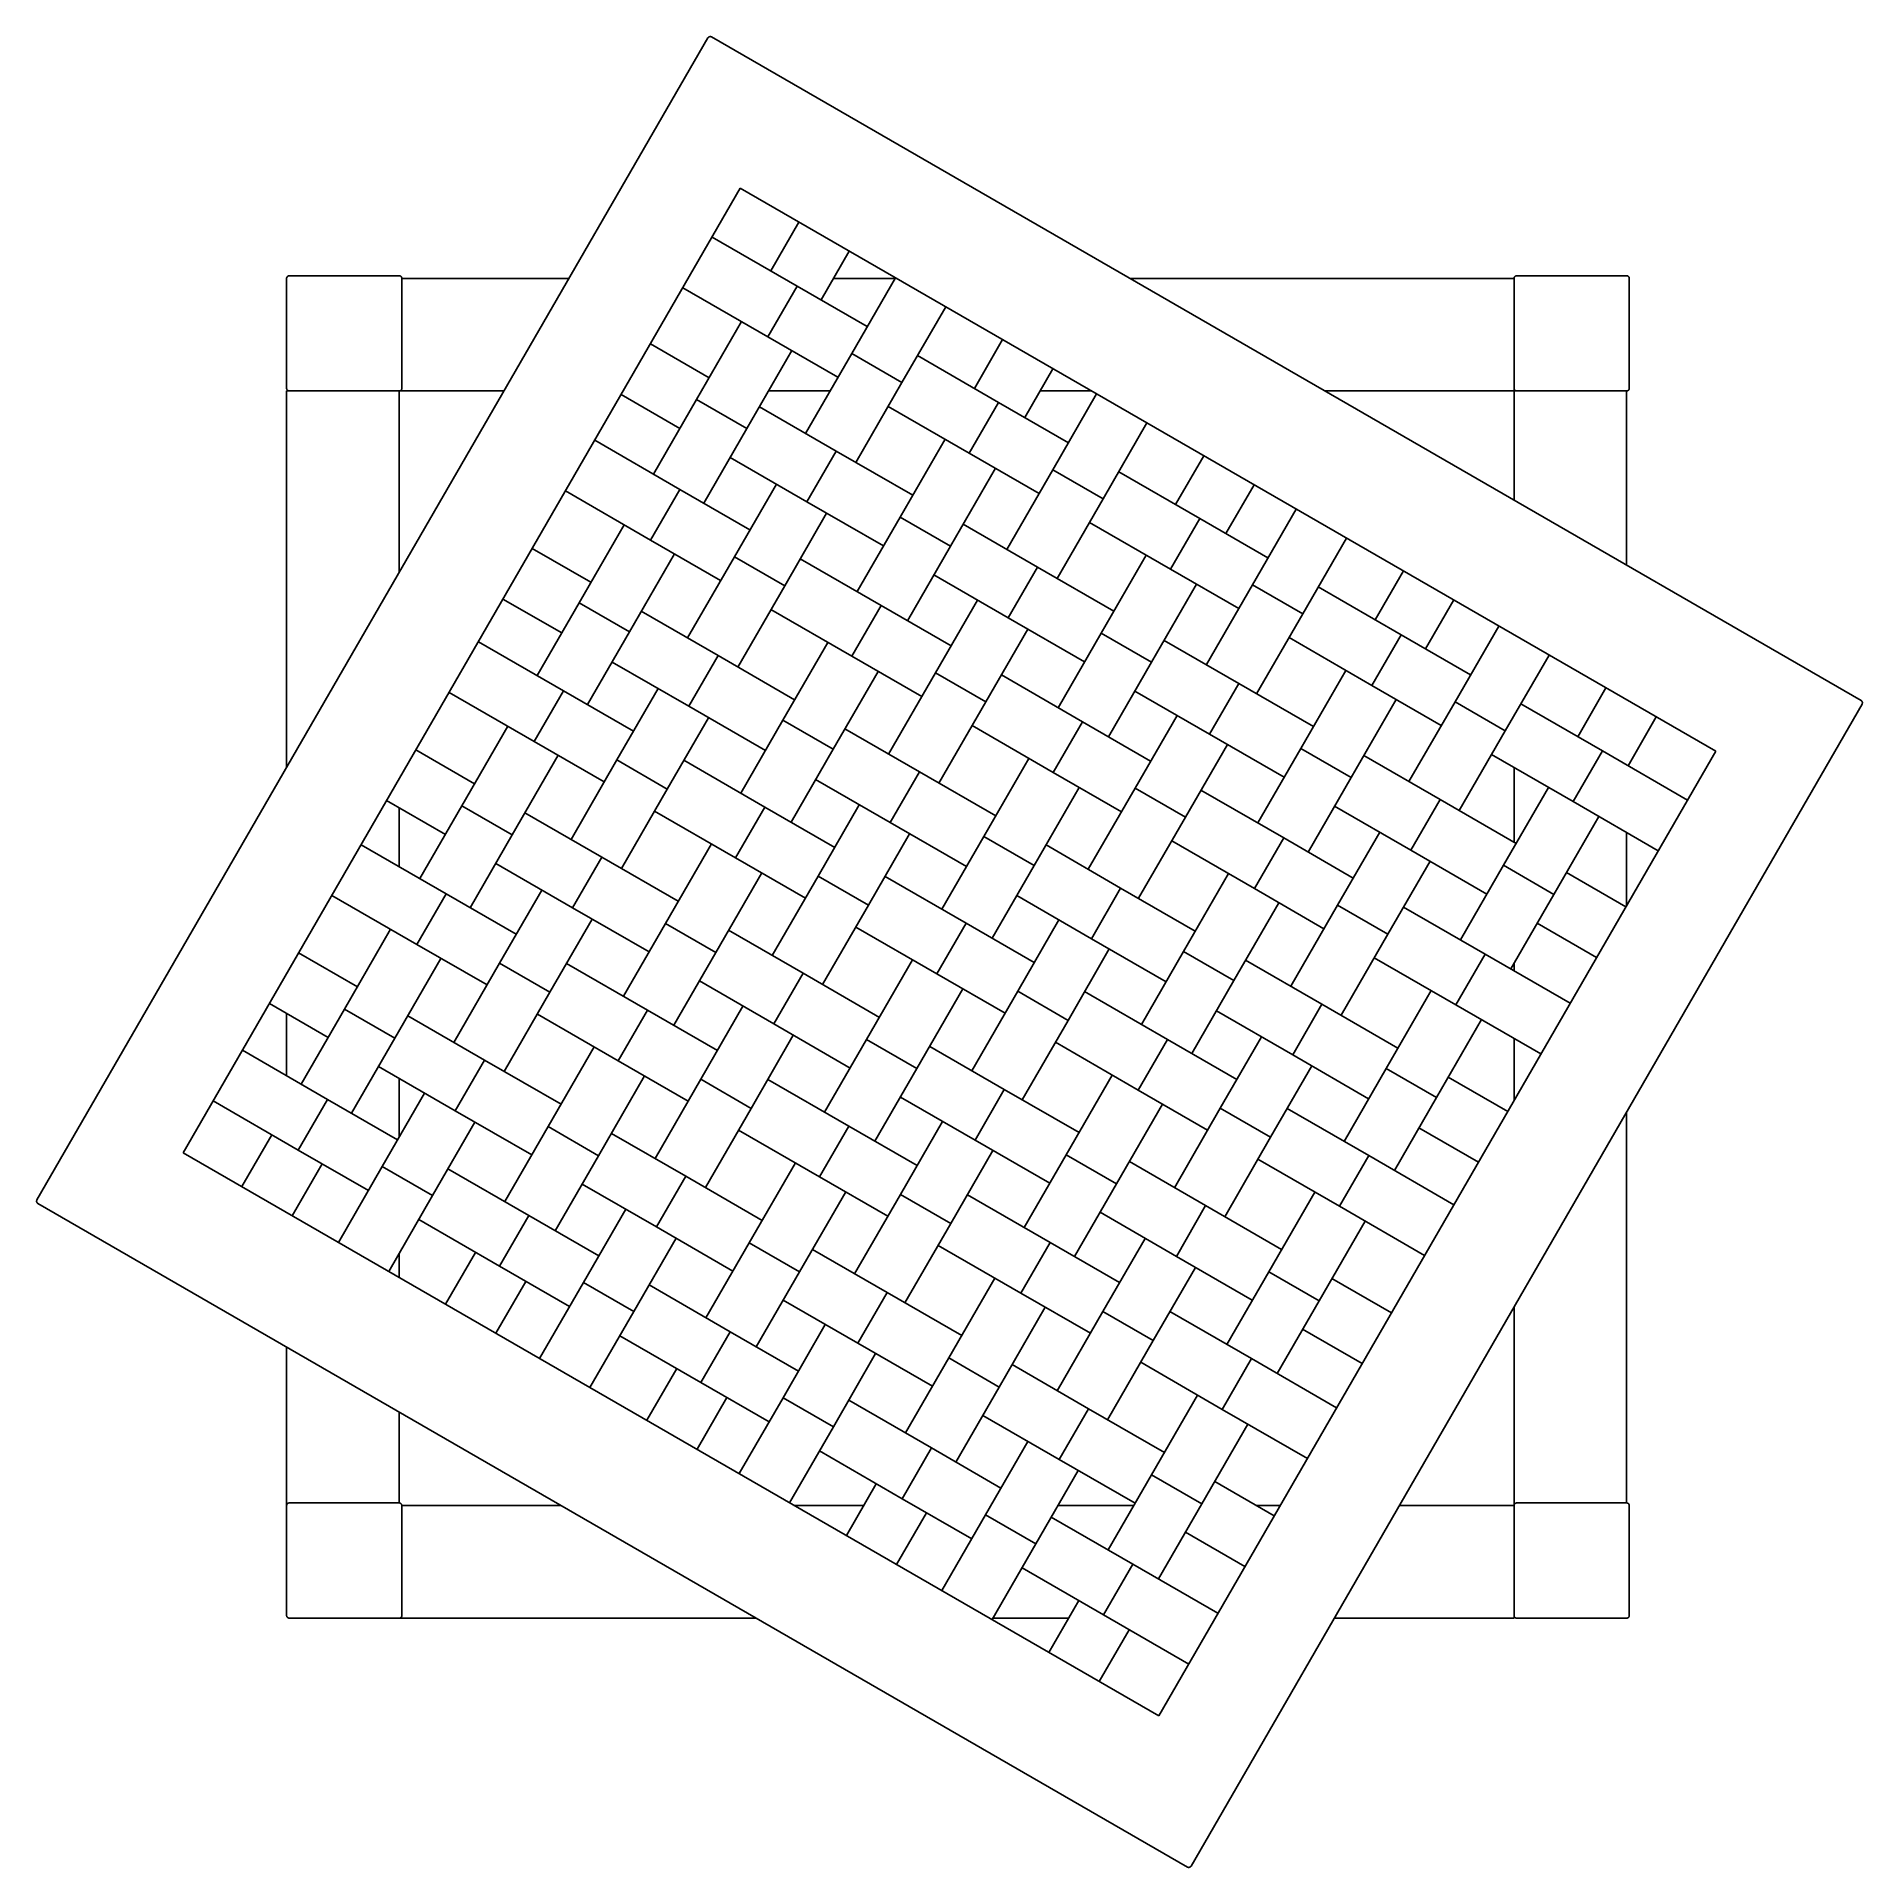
# Model space of a CAD drawing. Header units: millimetres. Extents: x -343 to 338, y -343 to 340.
import ezdxf

# ---------------------------------------------------------------- set-up
doc = ezdxf.new("R2010")
doc.units = ezdxf.units.MM
doc.layers.add('IKE120003-T1', color=7, linetype='Continuous', true_color=0x704f36)

msp = doc.modelspace()

# ---------------------------------------------------------------- linework, layer by layer
at = {"layer": 'IKE120003-T1'}
for p, q in [((-92.78, 339.9), (-343.15, -93.76)), ((-91.41, 340.26), (-91.43, 340.23)), ((-91.43, 340.23), (-91.41, 340.26)), ((337.48, 92.65), (-91.41, 340.26)), ((-288.57, -76.16), (-80.73, 283.83)), ((-80.73, 283.83), (283.26, 73.68)), ((-69.34, 252.95), (-58.82, 271.18)), ((-91.26, 265.6), (-59.49, 247.27)), ((-40.04, 260.33), (-50.56, 242.11)), ((-250, 250.14), (-250, 209.14)), ((-208, 251.14), (-249, 251.14)), ((-144.6, 250.14), (-207, 250.14)), ((-207, 209.14), (-207, 250.14)), ((-70.42, 228.35), (-102.18, 246.69)), ((-59.49, 247.27), (-70.42, 228.35)), ((-59.49, 247.27), (-33.34, 232.17)), ((-22.97, 250.14), (-45.92, 250.14)), ((-39.16, 222.1), (-22.82, 250.4)), ((208, 250.14), (64.69, 250.14)), ((208, 250.14), (208, 209.14)), ((208, 250.1), (208, 249.14)), ((208, 249.14), (208, 209.14)), ((250, 251.14), (209, 251.14)), ((251, 209.14), (251, 250.14)), ((-4.04, 239.55), (-20.38, 211.25)), ((-97.05, 204.96), (-80.26, 234.03)), ((-114.26, 225.77), (-92.34, 213.11)), ((-44.27, 213.25), (-70.42, 228.35)), ((6.64, 209.09), (17.16, 227.31)), ((-61.48, 223.19), (-78.27, 194.12)), ((-56.34, 192.33), (-39.16, 222.1)), ((-39.16, 222.1), (-20.38, 211.25)), ((-14.56, 221.33), (15.62, 203.9)), ((35.94, 216.47), (25.42, 198.24)), ((-250, 208.14), (-250, 67.58)), ((-250, 208.14), (-249, 208.14)), ((-249, 208.14), (-209, 208.14)), ((-249, 208.14), (-208, 208.14)), ((-209, 208.14), (-208.03, 208.14)), ((-208, 140.33), (-208, 208.14)), ((-208, 208.14), (-168.85, 208.14)), ((-208, 208.14), (-208, 208.14)), ((-208, 208.14), (-208, 208.14)), ((-103.26, 194.19), (-125.18, 206.85)), ((-70.17, 208.14), (-47.22, 208.14)), ((-20.38, 211.25), (-37.56, 181.49)), ((31.13, 208.14), (50.37, 208.14)), ((35.9, 178.76), (52.24, 207.06)), ((137.44, 208.14), (208, 208.14)), ((208, 209.14), (208, 208.14)), ((208, 208.14), (208, 186.67)), ((208, 208.14), (208, 167.4)), ((208, 208.14), (209, 208.14)), ((209, 208.14), (249, 208.14)), ((209, 208.14), (250, 208.14)), ((249, 208.14), (249.97, 208.14)), ((250, 143.15), (250, 208.14)), ((-113.12, 177.11), (-97.05, 204.96)), ((-97.05, 204.96), (-78.27, 194.12)), ((-73.56, 202.27), (-44.94, 185.74)), ((4.7, 184.98), (-25.49, 202.41)), ((4.7, 184.98), (15.62, 203.9)), ((15.62, 203.9), (41.71, 188.83)), ((-78.27, 194.12), (-94.34, 166.27)), ((71.02, 196.22), (54.68, 167.92)), ((-135.04, 189.77), (-103.28, 171.43)), ((-44.94, 185.74), (-55.86, 166.83)), ((-44.94, 185.74), (-16.36, 169.25)), ((-21.07, 161.09), (-4.28, 190.17)), ((30.79, 169.92), (4.7, 184.98)), ((-55.86, 166.83), (-84.48, 183.35)), ((14.49, 179.33), (-2.29, 150.25)), ((18.71, 149), (35.9, 178.76)), ((35.9, 178.76), (54.68, 167.92)), ((60.49, 177.99), (90.74, 160.53)), ((81.7, 165.75), (92.22, 183.98)), ((-114.2, 152.51), (-145.96, 170.85)), ((-103.28, 171.43), (-114.2, 152.51)), ((-103.28, 171.43), (-77.13, 156.33)), ((-82.94, 146.26), (-67.27, 173.41)), ((111, 173.14), (100.47, 154.91)), ((-27.29, 150.33), (-55.86, 166.83)), ((54.68, 167.92), (37.49, 138.15)), ((110.37, 135.77), (126.71, 164.07)), ((-140.83, 129.12), (-124.05, 158.19)), ((-48.49, 162.57), (-64.16, 135.41)), ((-37.15, 133.25), (-21.07, 161.09)), ((-21.07, 161.09), (-2.29, 150.25)), ((2.42, 158.41), (30.18, 142.38)), ((79.82, 141.61), (49.57, 159.07)), ((79.82, 141.61), (90.74, 160.53)), ((90.74, 160.53), (116.18, 145.84)), ((-88.05, 137.41), (-114.2, 152.51)), ((145.49, 153.22), (129.15, 124.92)), ((-158.35, 149.4), (-136.43, 136.75)), ((-105.27, 147.35), (-122.05, 118.28)), ((-100.43, 115.97), (-82.94, 146.26)), ((-82.94, 146.26), (-64.16, 135.41)), ((-58.35, 145.49), (-28.16, 128.06)), ((-2.29, 150.25), (-18.37, 122.41)), ((53.99, 117.76), (70.77, 146.83)), ((19.26, 123.46), (-8.51, 139.49)), ((30.18, 142.38), (19.26, 123.46)), ((30.18, 142.38), (58.69, 125.91)), ((105.26, 126.92), (79.82, 141.61)), ((156.16, 122.76), (166.69, 140.98)), ((-147.35, 117.83), (-169.27, 130.48)), ((-64.16, 135.41), (-81.65, 105.12)), ((-7.89, 102.92), (7.79, 130.08)), ((89.55, 135.99), (72.77, 106.92)), ((93.18, 106), (110.37, 135.77)), ((110.37, 135.77), (129.15, 124.92)), ((134.96, 135), (165.86, 117.16)), ((185.47, 130.14), (174.94, 111.91)), ((-156.53, 101.93), (-140.83, 129.12)), ((-140.83, 129.12), (-122.05, 118.28)), ((-117.65, 125.91), (-89.03, 109.38)), ((-39.08, 109.14), (-69.27, 126.57)), ((-39.08, 109.14), (-28.16, 128.06)), ((-28.16, 128.06), (-2.07, 113)), ((47.77, 107), (19.26, 123.46)), ((129.15, 124.92), (111.96, 95.16)), ((-122.05, 118.28), (-137.75, 91.08)), ((26.57, 119.24), (10.89, 92.08)), ((37.91, 89.91), (53.99, 117.76)), ((53.99, 117.76), (72.77, 106.92)), ((154.93, 98.24), (165.86, 117.16)), ((165.86, 117.16), (191.78, 102.19)), ((185.97, 92.12), (202.3, 120.42)), ((-178.45, 114.58), (-146.69, 96.24)), ((-89.03, 109.38), (-99.95, 90.46)), ((-89.03, 109.38), (-60.45, 92.88)), ((-64.86, 85.25), (-48.07, 114.33)), ((77.47, 115.07), (105.3, 99.01)), ((154.93, 98.24), (124.04, 116.08)), ((221.08, 109.58), (204.74, 81.28)), ((-99.95, 90.46), (-128.57, 106.99)), ((-29.29, 103.49), (-46.08, 74.41)), ((-12.99, 94.08), (-39.08, 109.14)), ((-25.38, 72.63), (-7.89, 102.92)), ((-7.89, 102.92), (10.89, 92.08)), ((72.77, 106.92), (56.69, 79.07)), ((128.46, 74.76), (145.24, 103.84)), ((-157.61, 77.32), (-189.37, 95.66)), ((-146.69, 96.24), (-157.61, 77.32)), ((-146.69, 96.24), (-120.54, 81.14)), ((-126.73, 70.42), (-111.36, 97.05)), ((16.71, 102.15), (46.95, 84.69)), ((94.38, 80.09), (66.55, 96.15)), ((105.3, 99.01), (94.38, 80.09)), ((105.3, 99.01), (133.16, 82.92)), ((180.86, 83.28), (154.93, 98.24)), ((231.76, 79.11), (242.28, 97.34)), ((-71.37, 73.96), (-99.95, 90.46)), ((10.89, 92.08), (-6.6, 61.79)), ((87.47, -342.38), (337.84, 91.28)), ((164.02, 93), (147.24, 63.92)), ((168.78, 62.36), (185.97, 92.12)), ((185.97, 92.12), (204.74, 81.28)), ((210.56, 91.35), (240.97, 73.79)), ((337.46, 92.62), (337.48, 92.65)), ((337.48, 92.65), (337.46, 92.62)), ((-184.62, 53.28), (-167.45, 83.01)), ((-92.58, 86.21), (-107.95, 59.58)), ((-80.56, 58.06), (-64.86, 85.25)), ((-64.86, 85.25), (-46.08, 74.41)), ((-41.67, 82.04), (-13.91, 66.01)), ((36.03, 65.77), (5.79, 83.24)), ((36.03, 65.77), (46.95, 84.69)), ((46.95, 84.69), (72.4, 70)), ((66.58, 59.93), (82.26, 87.08)), ((261.06, 86.49), (250.54, 68.27)), ((-131.46, 62.23), (-157.61, 77.32)), ((101.04, 76.24), (85.36, 49.09)), ((122.24, 64), (94.38, 80.09)), ((204.74, 81.28), (187.56, 51.51)), ((-201.75, 74.22), (-179.84, 61.56)), ((-148.68, 72.17), (-165.84, 42.44)), ((-143.84, 40.78), (-126.73, 70.42)), ((-126.73, 70.42), (-107.95, 59.58)), ((-101.76, 70.3), (-71.57, 52.87)), ((-46.08, 74.41), (-61.78, 47.22)), ((10.2, 41.92), (26.99, 71)), ((283.26, 73.68), (75.42, -286.31)), ((112.38, 46.92), (128.46, 74.76)), ((128.46, 74.76), (147.24, 63.92)), ((151.94, 72.08), (180.41, 55.64)), ((230.05, 54.87), (199.64, 72.43)), ((230.05, 54.87), (240.97, 73.79)), ((240.97, 73.79), (272.74, 55.45)), ((-24.83, 47.09), (-52.6, 63.12)), ((-13.91, 66.01), (-24.83, 47.09)), ((-13.91, 66.01), (14.6, 49.55)), ((61.48, 51.08), (36.03, 65.77)), ((147.24, 63.92), (131.16, 36.08)), ((208, 67.61), (208, 39.71)), ((-190.76, 42.64), (-212.68, 55.3)), ((-107.95, 59.58), (-125.06, 29.94)), ((45.77, 60.15), (28.98, 31.08)), ((49.09, 29.64), (66.58, 59.93)), ((66.58, 59.93), (85.36, 49.09)), ((91.18, 59.16), (122.07, 41.32)), ((180.41, 55.64), (169.49, 36.72)), ((180.41, 55.64), (208.76, 39.27)), ((204.05, 31.12), (220.84, 60.19)), ((261.82, 36.53), (230.05, 54.87)), ((-208, 30.6), (-208, 52.6)), ((-200.28, 26.15), (-184.62, 53.28)), ((-184.62, 53.28), (-165.84, 42.44)), ((-161.06, 50.72), (-132.43, 34.19)), ((-82.49, 33.96), (-112.68, 51.38)), ((-82.49, 33.96), (-71.57, 52.87)), ((-71.57, 52.87), (-45.48, 37.81)), ((-51.67, 27.08), (-36.3, 53.71)), ((85.36, 49.09), (67.87, 18.79)), ((169.49, 36.72), (141.02, 53.16)), ((239.62, 49.35), (222.83, 20.28)), ((-165.84, 42.44), (-181.5, 15.3)), ((-17.52, 42.87), (-32.89, 16.24)), ((3.68, 30.63), (-24.83, 47.09)), ((-5.5, 14.73), (10.2, 41.92)), ((10.2, 41.92), (28.98, 31.08)), ((111.15, 22.4), (122.07, 41.32)), ((122.07, 41.32), (148, 26.35)), ((142.18, 16.28), (157.86, 43.44)), ((250, 16.06), (250, 43.36)), ((-222.2, 38.8), (-190.44, 20.46)), ((-132.43, 34.19), (-143.36, 15.28)), ((-132.43, 34.19), (-103.86, 17.7)), ((-108.64, 9.42), (-91.48, 39.14)), ((33.38, 38.71), (61.21, 22.64)), ((111.15, 22.4), (80.26, 40.24)), ((197.84, 20.35), (169.49, 36.72)), ((-143.36, 15.28), (-171.98, 31.8)), ((-72.7, 28.3), (-89.86, -1.43)), ((-56.4, 18.89), (-82.49, 33.96)), ((28.98, 31.08), (13.28, 3.89)), ((84.67, -1.07), (101.46, 28)), ((176.64, 32.6), (160.96, 5.44)), ((187.98, 3.27), (204.05, 31.12)), ((204.05, 31.12), (222.83, 20.28)), ((227.54, 28.43), (249.74, 15.61)), ((-170.52, -5.42), (-154.76, 21.86)), ((-68.78, -2.55), (-51.67, 27.08)), ((-51.67, 27.08), (-32.89, 16.24)), ((-26.7, 26.97), (3.55, 9.51)), ((61.21, 22.64), (50.29, 3.72)), ((61.21, 22.64), (89.07, 6.55)), ((137.07, 7.44), (111.15, 22.4)), ((-201.36, 1.55), (-233.12, 19.88)), ((-190.44, 20.46), (-201.36, 1.55)), ((-190.44, 20.46), (-164.29, 5.37)), ((-114.78, -1.22), (-143.36, 15.28)), ((-32.89, 16.24), (-50, -13.4)), ((50.29, 3.72), (22.46, 19.79)), ((120.24, 17.16), (103.45, -11.92)), ((124.69, -14.01), (142.18, 16.28)), ((142.18, 16.28), (160.96, 5.44)), ((166.78, 15.51), (197.19, -2.05)), ((222.83, 20.28), (206.76, -7.57)), ((-228.4, -22.56), (-211.21, 7.23)), ((-135.98, 11.02), (-151.74, -16.26)), ((-124.31, -17.72), (-108.64, 9.42)), ((-108.64, 9.42), (-89.86, -1.43)), ((-85.08, 6.85), (-57.32, -9.18)), ((-7.38, -9.41), (-37.62, 8.05)), ((-7.38, -9.41), (3.55, 9.51)), ((3.55, 9.51), (28.99, -5.19)), ((22.8, -15.91), (38.17, 10.72)), ((238.82, -3.3), (216.62, 9.51)), ((-175.21, -13.55), (-201.36, 1.55)), ((78.15, -12.36), (50.29, 3.72)), ((160.96, 5.44), (143.47, -24.85)), ((-245.51, -1.56), (-223.59, -14.22)), ((-192.43, -3.61), (-209.62, -33.4)), ((-187.59, -35), (-170.52, -5.42)), ((-170.52, -5.42), (-151.74, -16.26)), ((-145.51, -5.48), (-115.32, -22.91)), ((-89.86, -1.43), (-105.53, -28.56)), ((-33.58, -33.92), (-16.42, -4.19)), ((56.95, -0.12), (41.58, -26.75)), ((68.97, -28.27), (84.67, -1.07)), ((84.67, -1.07), (103.45, -11.92)), ((107.85, -4.29), (136.33, -20.73)), ((186.27, -20.96), (155.85, -3.41)), ((186.27, -20.96), (197.19, -2.05)), ((197.19, -2.05), (228.95, -20.39)), ((208, -5.41), (208, -8.29)), ((-68.24, -28.09), (-96, -12.06)), ((-57.32, -9.18), (-68.24, -28.09)), ((-57.32, -9.18), (-28.8, -25.64)), ((18.07, -24.1), (-7.38, -9.41)), ((103.45, -11.92), (87.75, -39.11)), ((-234.51, -33.14), (-256.43, -20.48)), ((-151.74, -16.26), (-168.81, -45.84)), ((2.36, -15.03), (-14.81, -44.76)), ((5.69, -45.55), (22.8, -15.91)), ((22.8, -15.91), (41.58, -26.75)), ((47.77, -16.03), (78.66, -33.86)), ((160.27, -44.72), (177.05, -15.65)), ((-250, -24.19), (-250, -47.42)), ((-244.57, -50.56), (-228.4, -22.56)), ((-228.4, -22.56), (-209.62, -33.4)), ((-204.81, -25.06), (-176.18, -41.59)), ((-126.24, -41.82), (-156.43, -24.4)), ((-126.24, -41.82), (-115.32, -22.91)), ((-115.32, -22.91), (-89.23, -37.97)), ((-95.46, -48.76), (-79.71, -21.47)), ((41.58, -26.75), (24.47, -56.39)), ((125.4, -39.64), (96.93, -23.21)), ((136.33, -20.73), (125.4, -39.64)), ((136.33, -20.73), (164.67, -37.09)), ((195.83, -26.49), (179.05, -55.56)), ((218.03, -39.3), (186.27, -20.96)), ((-209.62, -33.4), (-225.79, -61.4)), ((-60.93, -32.32), (-76.68, -59.6)), ((-39.73, -44.56), (-68.24, -28.09)), ((-49.25, -61.05), (-33.58, -33.92)), ((-33.58, -33.92), (-14.81, -44.76)), ((67.74, -52.78), (78.66, -33.86)), ((78.66, -33.86), (104.59, -48.83)), ((98.39, -59.56), (113.77, -32.93)), ((208, -33.51), (208, -56.68)), ((-266.49, -37.9), (-234.73, -56.24)), ((-152.43, -66.42), (-135.23, -36.64)), ((-10.02, -36.48), (17.8, -52.54)), ((67.74, -52.78), (36.85, -34.95)), ((153.75, -56.01), (125.4, -39.64)), ((-187.11, -60.5), (-215.73, -43.98)), ((-176.18, -41.59), (-187.11, -60.5)), ((-176.18, -41.59), (-147.61, -58.08)), ((-116.45, -47.48), (-133.65, -77.27)), ((-100.15, -56.89), (-126.24, -41.82)), ((-14.81, -44.76), (-30.47, -71.89)), ((40.88, -76.91), (58.05, -47.19)), ((132.55, -43.77), (117.17, -70.4)), ((144.57, -71.91), (160.27, -44.72)), ((160.27, -44.72), (179.05, -55.56)), ((-214.3, -81.26), (-198.52, -53.92)), ((-208, -70.35), (-208, -48.44)), ((-112.54, -78.33), (-95.46, -48.76)), ((-95.46, -48.76), (-76.68, -59.6)), ((-70.45, -48.81), (-40.21, -66.27)), ((17.8, -52.54), (6.88, -71.46)), ((17.8, -52.54), (45.67, -68.63)), ((93.66, -67.75), (67.74, -52.78)), ((183.45, -47.93), (205.65, -60.75)), ((-245.65, -75.16), (-277.41, -56.82)), ((-234.73, -56.24), (-245.65, -75.16)), ((-234.73, -56.24), (-208.57, -71.34)), ((-158.53, -77), (-187.11, -60.5)), ((-76.68, -59.6), (-93.76, -89.18)), ((6.88, -71.46), (-20.95, -55.4)), ((76.83, -58.03), (59.66, -87.76)), ((81.28, -89.2), (98.39, -59.56)), ((98.39, -59.56), (117.17, -70.4)), ((123.37, -59.67), (153.78, -77.23)), ((179.05, -55.56), (163.35, -82.76)), ((250, -206.86), (250, -60.87)), ((-179.74, -64.76), (-195.52, -92.1)), ((-168.59, -94.42), (-152.43, -66.42)), ((-152.43, -66.42), (-133.65, -77.27)), ((-51.13, -85.19), (-81.37, -67.73)), ((-51.13, -85.19), (-40.21, -66.27)), ((-40.21, -66.27), (-14.76, -80.96)), ((-20.99, -91.75), (-5.24, -64.47)), ((194.73, -79.67), (172.53, -66.85)), ((-266.66, -88.81), (-255.49, -69.48)), ((-128.83, -68.92), (-101.07, -84.95)), ((34.74, -87.55), (6.88, -71.46)), ((117.17, -70.4), (100.06, -100.04)), ((75.42, -286.31), (-288.57, -76.16)), ((-236.71, -80.32), (-247.88, -99.66)), ((-219.5, -90.26), (-245.65, -75.16)), ((-230.66, -109.6), (-214.3, -81.26)), ((-214.3, -81.26), (-195.52, -92.1)), ((-133.65, -77.27), (-149.81, -105.27)), ((-77.37, -109.76), (-60.17, -79.97)), ((13.54, -75.31), (-2.21, -102.59)), ((25.22, -104.05), (40.88, -76.91)), ((40.88, -76.91), (59.66, -87.76)), ((64.45, -79.47), (92.92, -95.91)), ((142.86, -96.15), (112.44, -78.59)), ((142.86, -96.15), (153.78, -77.23)), ((153.78, -77.23), (185.55, -95.57)), ((-189.8, -82.18), (-159.61, -99.61)), ((-111.99, -103.87), (-139.76, -87.84)), ((-101.07, -84.95), (-111.99, -103.87)), ((-101.07, -84.95), (-72.55, -101.42)), ((-25.68, -99.88), (-51.13, -85.19)), ((59.66, -87.76), (44, -114.89)), ((-343.15, -93.76), (-343.12, -93.78)), ((-343.12, -93.78), (-343.15, -93.76)), ((-342.77, -95.1), (-342.79, -95.13)), ((-342.79, -95.13), (-342.77, -95.1)), ((-342.79, -95.13), (86.1, -342.75)), ((-195.52, -92.1), (-211.88, -120.44)), ((-41.39, -90.81), (-58.59, -120.6)), ((-38.07, -121.33), (-20.99, -91.75)), ((-20.99, -91.75), (-2.21, -102.59)), ((4.02, -91.81), (34.91, -109.64)), ((116.48, -120.56), (133.65, -90.83)), ((-170.53, -118.53), (-200.72, -101.1)), ((-170.53, -118.53), (-159.61, -99.61)), ((-159.61, -99.61), (-133.52, -114.68)), ((-139.24, -124.59), (-123.46, -97.25)), ((81.99, -114.83), (53.52, -98.39)), ((92.92, -95.91), (81.99, -114.83)), ((92.92, -95.91), (121.26, -112.28)), ((152.42, -101.67), (135.26, -131.4)), ((174.62, -114.49), (142.86, -96.15)), ((-104.68, -108.09), (-120.46, -135.44)), ((-83.48, -120.33), (-111.99, -103.87)), ((-2.21, -102.59), (-19.29, -132.17)), ((54.61, -135.4), (70.36, -108.11)), ((-208, -122.68), (-208, -113.72)), ((-190.68, -132.68), (-179.52, -113.34)), ((-93.54, -137.76), (-77.37, -109.76)), ((-77.37, -109.76), (-58.59, -120.6)), ((-53.78, -112.26), (-25.95, -128.32)), ((23.99, -128.56), (-6.9, -110.72)), ((23.99, -128.56), (34.91, -109.64)), ((34.91, -109.64), (60.84, -124.61)), ((110.34, -131.2), (81.99, -114.83)), ((-144.44, -133.59), (-170.53, -118.53)), ((-58.59, -120.6), (-74.76, -148.6)), ((-2.9, -152.75), (14.3, -122.97)), ((89.14, -118.96), (73.39, -146.24)), ((100.82, -147.69), (116.48, -120.56)), ((116.48, -120.56), (135.26, -131.4)), ((-160.74, -124.18), (-171.9, -143.52)), ((-155.6, -152.93), (-139.24, -124.59)), ((-139.24, -124.59), (-120.46, -135.44)), ((-114.74, -125.52), (-84.49, -142.98)), ((-25.95, -128.32), (-36.87, -147.24)), ((-25.95, -128.32), (1.92, -144.41)), ((49.91, -143.53), (23.99, -128.56)), ((140.04, -123.12), (162.24, -135.94)), ((-120.46, -135.44), (-136.82, -163.77)), ((-36.87, -147.24), (-64.7, -131.18)), ((33.08, -133.81), (15.88, -163.6)), ((37.53, -164.97), (54.61, -135.4)), ((54.61, -135.4), (73.39, -146.24)), ((79.62, -135.45), (110.03, -153.01)), ((135.26, -131.4), (119.6, -158.54)), ((208, -133.61), (208, -207.86)), ((-95.41, -161.9), (-84.49, -142.98)), ((-84.49, -142.98), (-59.05, -157.67)), ((-64.77, -167.59), (-48.99, -140.25)), ((151.32, -154.86), (129.12, -142.04)), ((-250, -148.7), (-250, -207.86)), ((-95.41, -161.9), (-125.66, -144.44)), ((-9.01, -163.33), (-36.87, -147.24)), ((73.39, -146.24), (56.31, -175.82)), ((-115.62, -176.01), (-104.46, -156.68)), ((-30.21, -151.09), (-45.99, -178.43)), ((-19.07, -180.75), (-2.9, -152.75)), ((-2.9, -152.75), (15.88, -163.6)), ((20.69, -155.25), (49.17, -171.69)), ((99.11, -171.93), (68.69, -154.37)), ((99.11, -171.93), (110.03, -153.01)), ((110.03, -153.01), (141.79, -171.35)), ((-69.97, -176.59), (-95.41, -161.9)), ((15.88, -163.6), (-0.29, -191.6)), ((-85.68, -167.52), (-96.84, -186.85)), ((-81.13, -195.93), (-64.77, -167.59)), ((-64.77, -167.59), (-45.99, -178.43)), ((-40.27, -168.51), (-9.37, -186.35)), ((72.7, -196.4), (89.89, -166.61)), ((-208, -206.86), (-208, -172.95)), ((38.24, -190.61), (9.77, -174.17)), ((49.17, -171.69), (38.24, -190.61)), ((49.17, -171.69), (77.51, -188.06)), ((108.67, -177.45), (91.48, -207.24)), ((130.87, -190.27), (99.11, -171.93)), ((-45.99, -178.43), (-62.35, -206.77)), ((10.82, -211.24), (26.61, -183.89)), ((-20.3, -205.27), (-51.19, -187.43)), ((-20.3, -205.27), (-9.37, -186.35)), ((-9.37, -186.35), (16.55, -201.32)), ((66.59, -206.98), (38.24, -190.61)), ((208, -189.15), (208, -207.15)), ((45.39, -194.74), (29.6, -222.08)), ((56.53, -224.4), (72.7, -196.4)), ((72.7, -196.4), (91.48, -207.24)), ((-41.15, -219.01), (-29.99, -199.67)), ((96.29, -198.9), (118.49, -211.72)), ((-250, -207.86), (-250, -248.86)), ((-208, -206.86), (-249, -206.86)), ((-147.52, -207.86), (-207, -207.86)), ((-207, -248.86), (-207, -207.86)), ((-34.72, -207.86), (-60.46, -207.86)), ((-11.21, -210.51), (-22.37, -229.85)), ((5.63, -220.23), (-20.3, -205.27)), ((-5.54, -239.57), (10.82, -211.24)), ((10.82, -211.24), (29.6, -222.08)), ((66.08, -207.86), (37.81, -207.86)), ((91.48, -207.24), (75.31, -235.24)), ((120.72, -207.86), (111.81, -207.86)), ((208, -207.86), (165.13, -207.86)), ((208, -207.86), (208, -208.86)), ((208, -207.86), (208, -248.86)), ((208, -207.9), (208, -207.86)), ((208, -208.86), (208, -248.86)), ((250, -206.86), (209, -206.86)), ((251, -248.86), (251, -207.86)), ((35.33, -212.16), (65.74, -229.72)), ((107.57, -230.63), (85.37, -217.82)), ((29.6, -222.08), (13.24, -250.41)), ((54.82, -248.64), (24.41, -231.08)), ((54.82, -248.64), (65.74, -229.72)), ((65.74, -229.72), (97.51, -248.06)), ((34.44, -262.65), (45.61, -243.32)), ((-249, -249.86), (-208, -249.86)), ((-208, -249.86), (-208, -249.83)), ((-208, -249.86), (-74.78, -249.86)), ((13.56, -249.86), (41.83, -249.86)), ((86.59, -266.98), (54.82, -248.64)), ((140.88, -249.86), (208, -249.86)), ((208, -248.86), (208, -249.83)), ((208, -249.83), (208, -249.86)), ((209, -249.86), (250, -249.86)), ((64.39, -254.16), (53.22, -273.5)), ((86.12, -342.72), (86.1, -342.75)), ((87.47, -342.38), (87.44, -342.36))]:
    msp.add_line(p, q, dxfattribs=at)
for points in [[(-91.41, 340.26), (-91.45, 340.28), (-91.48, 340.3), (-91.52, 340.32), (-91.56, 340.33), (-91.59, 340.35), (-91.63, 340.36), (-91.67, 340.37), (-91.71, 340.38), (-91.75, 340.39), (-91.79, 340.39), (-91.83, 340.39), (-91.87, 340.4), (-91.91, 340.4), (-91.95, 340.4), (-91.99, 340.4), (-92.03, 340.39), (-92.07, 340.39), (-92.11, 340.38), (-92.15, 340.37), (-92.19, 340.36), (-92.22, 340.35), (-92.26, 340.34), (-92.3, 340.32), (-92.34, 340.3), (-92.37, 340.29), (-92.41, 340.27), (-92.44, 340.25), (-92.47, 340.23), (-92.51, 340.2), (-92.54, 340.18), (-92.57, 340.15), (-92.6, 340.13), (-92.63, 340.1), (-92.65, 340.07), (-92.68, 340.04), (-92.71, 340.01), (-92.73, 339.97), (-92.75, 339.94), (-92.77, 339.91), (-92.78, 339.9)], [(-249, 251.14), (-249.04, 251.14), (-249.08, 251.14), (-249.12, 251.13), (-249.16, 251.13), (-249.2, 251.12), (-249.24, 251.11), (-249.28, 251.1), (-249.31, 251.09), (-249.35, 251.07), (-249.39, 251.06), (-249.43, 251.04), (-249.46, 251.03), (-249.5, 251.01), (-249.53, 250.99), (-249.56, 250.96), (-249.6, 250.94), (-249.63, 250.92), (-249.66, 250.89), (-249.69, 250.86), (-249.72, 250.84), (-249.74, 250.81), (-249.77, 250.78), (-249.8, 250.74), (-249.82, 250.71), (-249.84, 250.68), (-249.86, 250.64), (-249.88, 250.61), (-249.9, 250.57), (-249.92, 250.54), (-249.93, 250.5), (-249.95, 250.46), (-249.96, 250.43), (-249.97, 250.39), (-249.98, 250.35), (-249.99, 250.31), (-249.99, 250.27), (-250, 250.23), (-250, 250.19), (-250, 250.15), (-250, 250.14)], [(-207, 250.14), (-207, 250.18), (-207, 250.22), (-207.01, 250.26), (-207.01, 250.3), (-207.02, 250.34), (-207.03, 250.38), (-207.04, 250.41), (-207.05, 250.45), (-207.06, 250.49), (-207.08, 250.53), (-207.1, 250.56), (-207.11, 250.6), (-207.13, 250.64), (-207.15, 250.67), (-207.17, 250.7), (-207.2, 250.74), (-207.22, 250.77), (-207.25, 250.8), (-207.28, 250.83), (-207.3, 250.86), (-207.33, 250.88), (-207.36, 250.91), (-207.39, 250.93), (-207.43, 250.96), (-207.46, 250.98), (-207.49, 251), (-207.53, 251.02), (-207.56, 251.04), (-207.6, 251.06), (-207.64, 251.07), (-207.68, 251.08), (-207.71, 251.1), (-207.75, 251.11), (-207.79, 251.12), (-207.83, 251.12), (-207.87, 251.13), (-207.91, 251.13), (-207.95, 251.14), (-207.99, 251.14), (-208, 251.14)], [(209, 251.14), (208.96, 251.14), (208.92, 251.14), (208.88, 251.13), (208.84, 251.13), (208.8, 251.12), (208.76, 251.11), (208.72, 251.1), (208.69, 251.09), (208.65, 251.07), (208.61, 251.06), (208.57, 251.04), (208.54, 251.03), (208.5, 251.01), (208.47, 250.99), (208.44, 250.96), (208.4, 250.94), (208.37, 250.92), (208.34, 250.89), (208.31, 250.86), (208.28, 250.84), (208.26, 250.81), (208.23, 250.78), (208.2, 250.74), (208.18, 250.71), (208.16, 250.68), (208.14, 250.64), (208.12, 250.61), (208.1, 250.57), (208.08, 250.54), (208.07, 250.5), (208.05, 250.46), (208.04, 250.43), (208.03, 250.39), (208.02, 250.35), (208.01, 250.31), (208.01, 250.27), (208, 250.23), (208, 250.19), (208, 250.15), (208, 250.14)], [(251, 250.14), (251, 250.18), (251, 250.22), (250.99, 250.26), (250.99, 250.3), (250.98, 250.34), (250.97, 250.38), (250.96, 250.41), (250.95, 250.45), (250.94, 250.49), (250.92, 250.53), (250.9, 250.56), (250.89, 250.6), (250.87, 250.64), (250.85, 250.67), (250.83, 250.7), (250.8, 250.74), (250.78, 250.77), (250.75, 250.8), (250.72, 250.83), (250.7, 250.86), (250.67, 250.88), (250.64, 250.91), (250.61, 250.93), (250.57, 250.96), (250.54, 250.98), (250.51, 251), (250.47, 251.02), (250.44, 251.04), (250.4, 251.06), (250.36, 251.07), (250.32, 251.08), (250.29, 251.1), (250.25, 251.11), (250.21, 251.12), (250.17, 251.12), (250.13, 251.13), (250.09, 251.13), (250.05, 251.14), (250.01, 251.14), (250, 251.14)], [(-250, 209.14), (-250, 209.1), (-250, 209.06), (-249.99, 209.02), (-249.99, 208.98), (-249.98, 208.94), (-249.97, 208.9), (-249.96, 208.86), (-249.95, 208.82), (-249.94, 208.79), (-249.92, 208.75), (-249.9, 208.71), (-249.89, 208.68), (-249.87, 208.64), (-249.85, 208.61), (-249.83, 208.57), (-249.8, 208.54), (-249.78, 208.51), (-249.75, 208.48), (-249.72, 208.45), (-249.7, 208.42), (-249.67, 208.39), (-249.64, 208.37), (-249.61, 208.34), (-249.57, 208.32), (-249.54, 208.3), (-249.51, 208.28), (-249.47, 208.26), (-249.44, 208.24), (-249.4, 208.22), (-249.36, 208.21), (-249.32, 208.19), (-249.29, 208.18), (-249.25, 208.17), (-249.21, 208.16), (-249.17, 208.15), (-249.13, 208.15), (-249.09, 208.14), (-249.05, 208.14), (-249.01, 208.14), (-249, 208.14)], [(-208, 208.14), (-207.96, 208.14), (-207.92, 208.14), (-207.88, 208.15), (-207.84, 208.15), (-207.8, 208.16), (-207.76, 208.17), (-207.72, 208.18), (-207.69, 208.19), (-207.65, 208.2), (-207.61, 208.22), (-207.57, 208.23), (-207.54, 208.25), (-207.5, 208.27), (-207.47, 208.29), (-207.44, 208.31), (-207.4, 208.34), (-207.37, 208.36), (-207.34, 208.39), (-207.31, 208.41), (-207.28, 208.44), (-207.26, 208.47), (-207.23, 208.5), (-207.2, 208.53), (-207.18, 208.56), (-207.16, 208.6), (-207.14, 208.63), (-207.12, 208.67), (-207.1, 208.7), (-207.08, 208.74), (-207.07, 208.78), (-207.05, 208.81), (-207.04, 208.85), (-207.03, 208.89), (-207.02, 208.93), (-207.01, 208.97), (-207.01, 209.01), (-207, 209.05), (-207, 209.09), (-207, 209.13), (-207, 209.14)], [(208, 209.14), (208, 209.1), (208, 209.06), (208.01, 209.02), (208.01, 208.98), (208.02, 208.94), (208.03, 208.9), (208.04, 208.86), (208.05, 208.82), (208.06, 208.79), (208.08, 208.75), (208.1, 208.71), (208.11, 208.68), (208.13, 208.64), (208.15, 208.61), (208.17, 208.57), (208.2, 208.54), (208.22, 208.51), (208.25, 208.48), (208.28, 208.45), (208.3, 208.42), (208.33, 208.39), (208.36, 208.37), (208.39, 208.34), (208.43, 208.32), (208.46, 208.3), (208.49, 208.28), (208.53, 208.26), (208.56, 208.24), (208.6, 208.22), (208.64, 208.21), (208.68, 208.19), (208.71, 208.18), (208.75, 208.17), (208.79, 208.16), (208.83, 208.15), (208.87, 208.15), (208.91, 208.14), (208.95, 208.14), (208.99, 208.14), (209, 208.14)], [(250, 208.14), (250.04, 208.14), (250.08, 208.14), (250.12, 208.15), (250.16, 208.15), (250.2, 208.16), (250.24, 208.17), (250.28, 208.18), (250.31, 208.19), (250.35, 208.2), (250.39, 208.22), (250.43, 208.23), (250.46, 208.25), (250.5, 208.27), (250.53, 208.29), (250.56, 208.31), (250.6, 208.34), (250.63, 208.36), (250.66, 208.39), (250.69, 208.41), (250.72, 208.44), (250.74, 208.47), (250.77, 208.5), (250.8, 208.53), (250.82, 208.56), (250.84, 208.6), (250.86, 208.63), (250.88, 208.67), (250.9, 208.7), (250.92, 208.74), (250.93, 208.78), (250.95, 208.81), (250.96, 208.85), (250.97, 208.89), (250.98, 208.93), (250.99, 208.97), (250.99, 209.01), (251, 209.05), (251, 209.09), (251, 209.13), (251, 209.14)], [(337.84, 91.28), (337.86, 91.31), (337.88, 91.35), (337.9, 91.39), (337.91, 91.42), (337.92, 91.46), (337.94, 91.5), (337.95, 91.54), (337.96, 91.58), (337.96, 91.62), (337.97, 91.66), (337.97, 91.7), (337.97, 91.74), (337.98, 91.78), (337.98, 91.82), (337.97, 91.86), (337.97, 91.9), (337.96, 91.94), (337.96, 91.97), (337.95, 92.01), (337.94, 92.05), (337.93, 92.09), (337.91, 92.13), (337.9, 92.17), (337.88, 92.2), (337.86, 92.24), (337.85, 92.27), (337.83, 92.31), (337.8, 92.34), (337.78, 92.37), (337.76, 92.41), (337.73, 92.44), (337.7, 92.47), (337.68, 92.49), (337.65, 92.52), (337.62, 92.55), (337.58, 92.57), (337.55, 92.6), (337.52, 92.62), (337.49, 92.64), (337.48, 92.65)], [(-343.15, -93.76), (-343.17, -93.8), (-343.19, -93.83), (-343.21, -93.87), (-343.22, -93.91), (-343.23, -93.94), (-343.25, -93.98), (-343.26, -94.02), (-343.27, -94.06), (-343.27, -94.1), (-343.28, -94.14), (-343.28, -94.18), (-343.29, -94.22), (-343.29, -94.26), (-343.29, -94.3), (-343.28, -94.34), (-343.28, -94.38), (-343.27, -94.42), (-343.27, -94.46), (-343.26, -94.5), (-343.25, -94.53), (-343.24, -94.57), (-343.22, -94.61), (-343.21, -94.65), (-343.19, -94.68), (-343.17, -94.72), (-343.16, -94.76), (-343.14, -94.79), (-343.11, -94.82), (-343.09, -94.86), (-343.07, -94.89), (-343.04, -94.92), (-343.01, -94.95), (-342.99, -94.98), (-342.96, -95), (-342.93, -95.03), (-342.89, -95.05), (-342.86, -95.08), (-342.83, -95.1), (-342.8, -95.12), (-342.79, -95.13)], [(-249, -206.86), (-249.04, -206.86), (-249.08, -206.86), (-249.12, -206.87), (-249.16, -206.87), (-249.2, -206.88), (-249.24, -206.89), (-249.28, -206.9), (-249.31, -206.91), (-249.35, -206.93), (-249.39, -206.94), (-249.43, -206.96), (-249.46, -206.97), (-249.5, -206.99), (-249.53, -207.01), (-249.56, -207.04), (-249.6, -207.06), (-249.63, -207.08), (-249.66, -207.11), (-249.69, -207.14), (-249.72, -207.16), (-249.74, -207.19), (-249.77, -207.22), (-249.8, -207.26), (-249.82, -207.29), (-249.84, -207.32), (-249.86, -207.36), (-249.88, -207.39), (-249.9, -207.43), (-249.92, -207.46), (-249.93, -207.5), (-249.95, -207.54), (-249.96, -207.57), (-249.97, -207.61), (-249.98, -207.65), (-249.99, -207.69), (-249.99, -207.73), (-250, -207.77), (-250, -207.81), (-250, -207.85), (-250, -207.86)], [(-207, -207.86), (-207, -207.82), (-207, -207.78), (-207.01, -207.74), (-207.01, -207.7), (-207.02, -207.66), (-207.03, -207.62), (-207.04, -207.59), (-207.05, -207.55), (-207.06, -207.51), (-207.08, -207.47), (-207.1, -207.44), (-207.11, -207.4), (-207.13, -207.36), (-207.15, -207.33), (-207.17, -207.3), (-207.2, -207.26), (-207.22, -207.23), (-207.25, -207.2), (-207.28, -207.17), (-207.3, -207.14), (-207.33, -207.12), (-207.36, -207.09), (-207.39, -207.07), (-207.43, -207.04), (-207.46, -207.02), (-207.49, -207), (-207.53, -206.98), (-207.56, -206.96), (-207.6, -206.94), (-207.64, -206.93), (-207.68, -206.92), (-207.71, -206.9), (-207.75, -206.89), (-207.79, -206.88), (-207.83, -206.88), (-207.87, -206.87), (-207.91, -206.87), (-207.95, -206.86), (-207.99, -206.86), (-208, -206.86)], [(209, -206.86), (208.96, -206.86), (208.92, -206.86), (208.88, -206.87), (208.84, -206.87), (208.8, -206.88), (208.76, -206.89), (208.72, -206.9), (208.69, -206.91), (208.65, -206.93), (208.61, -206.94), (208.57, -206.96), (208.54, -206.97), (208.5, -206.99), (208.47, -207.01), (208.44, -207.04), (208.4, -207.06), (208.37, -207.08), (208.34, -207.11), (208.31, -207.14), (208.28, -207.16), (208.26, -207.19), (208.23, -207.22), (208.2, -207.26), (208.18, -207.29), (208.16, -207.32), (208.14, -207.36), (208.12, -207.39), (208.1, -207.43), (208.08, -207.46), (208.07, -207.5), (208.05, -207.54), (208.04, -207.57), (208.03, -207.61), (208.02, -207.65), (208.01, -207.69), (208.01, -207.73), (208, -207.77), (208, -207.81), (208, -207.85), (208, -207.86)], [(251, -207.86), (251, -207.82), (251, -207.78), (250.99, -207.74), (250.99, -207.7), (250.98, -207.66), (250.97, -207.62), (250.96, -207.59), (250.95, -207.55), (250.94, -207.51), (250.92, -207.47), (250.9, -207.44), (250.89, -207.4), (250.87, -207.36), (250.85, -207.33), (250.83, -207.3), (250.8, -207.26), (250.78, -207.23), (250.75, -207.2), (250.72, -207.17), (250.7, -207.14), (250.67, -207.12), (250.64, -207.09), (250.61, -207.07), (250.57, -207.04), (250.54, -207.02), (250.51, -207), (250.47, -206.98), (250.44, -206.96), (250.4, -206.94), (250.36, -206.93), (250.32, -206.92), (250.29, -206.9), (250.25, -206.89), (250.21, -206.88), (250.17, -206.88), (250.13, -206.87), (250.09, -206.87), (250.05, -206.86), (250.01, -206.86), (250, -206.86)], [(-250, -248.86), (-250, -248.9), (-250, -248.94), (-249.99, -248.98), (-249.99, -249.02), (-249.98, -249.06), (-249.97, -249.1), (-249.96, -249.14), (-249.95, -249.18), (-249.94, -249.21), (-249.92, -249.25), (-249.9, -249.29), (-249.89, -249.32), (-249.87, -249.36), (-249.85, -249.39), (-249.83, -249.43), (-249.8, -249.46), (-249.78, -249.49), (-249.75, -249.52), (-249.72, -249.55), (-249.7, -249.58), (-249.67, -249.61), (-249.64, -249.63), (-249.61, -249.66), (-249.57, -249.68), (-249.54, -249.7), (-249.51, -249.72), (-249.47, -249.74), (-249.44, -249.76), (-249.4, -249.78), (-249.36, -249.79), (-249.32, -249.81), (-249.29, -249.82), (-249.25, -249.83), (-249.21, -249.84), (-249.17, -249.85), (-249.13, -249.85), (-249.09, -249.86), (-249.05, -249.86), (-249.01, -249.86), (-249, -249.86)], [(-208, -249.86), (-207.96, -249.86), (-207.92, -249.86), (-207.88, -249.85), (-207.84, -249.85), (-207.8, -249.84), (-207.76, -249.83), (-207.72, -249.82), (-207.69, -249.81), (-207.65, -249.8), (-207.61, -249.78), (-207.57, -249.77), (-207.54, -249.75), (-207.5, -249.73), (-207.47, -249.71), (-207.44, -249.69), (-207.4, -249.66), (-207.37, -249.64), (-207.34, -249.61), (-207.31, -249.59), (-207.28, -249.56), (-207.26, -249.53), (-207.23, -249.5), (-207.2, -249.47), (-207.18, -249.44), (-207.16, -249.4), (-207.14, -249.37), (-207.12, -249.33), (-207.1, -249.3), (-207.08, -249.26), (-207.07, -249.22), (-207.05, -249.19), (-207.04, -249.15), (-207.03, -249.11), (-207.02, -249.07), (-207.01, -249.03), (-207.01, -248.99), (-207, -248.95), (-207, -248.91), (-207, -248.87), (-207, -248.86)], [(208, -248.86), (208, -248.9), (208, -248.94), (208.01, -248.98), (208.01, -249.02), (208.02, -249.06), (208.03, -249.1), (208.04, -249.14), (208.05, -249.18), (208.06, -249.21), (208.08, -249.25), (208.1, -249.29), (208.11, -249.32), (208.13, -249.36), (208.15, -249.39), (208.17, -249.43), (208.2, -249.46), (208.22, -249.49), (208.25, -249.52), (208.28, -249.55), (208.3, -249.58), (208.33, -249.61), (208.36, -249.63), (208.39, -249.66), (208.43, -249.68), (208.46, -249.7), (208.49, -249.72), (208.53, -249.74), (208.56, -249.76), (208.6, -249.78), (208.64, -249.79), (208.68, -249.81), (208.71, -249.82), (208.75, -249.83), (208.79, -249.84), (208.83, -249.85), (208.87, -249.85), (208.91, -249.86), (208.95, -249.86), (208.99, -249.86), (209, -249.86)], [(250, -249.86), (250.04, -249.86), (250.08, -249.86), (250.12, -249.85), (250.16, -249.85), (250.2, -249.84), (250.24, -249.83), (250.28, -249.82), (250.31, -249.81), (250.35, -249.8), (250.39, -249.78), (250.43, -249.77), (250.46, -249.75), (250.5, -249.73), (250.53, -249.71), (250.56, -249.69), (250.6, -249.66), (250.63, -249.64), (250.66, -249.61), (250.69, -249.59), (250.72, -249.56), (250.74, -249.53), (250.77, -249.5), (250.8, -249.47), (250.82, -249.44), (250.84, -249.4), (250.86, -249.37), (250.88, -249.33), (250.9, -249.3), (250.92, -249.26), (250.93, -249.22), (250.95, -249.19), (250.96, -249.15), (250.97, -249.11), (250.98, -249.07), (250.99, -249.03), (250.99, -248.99), (251, -248.95), (251, -248.91), (251, -248.87), (251, -248.86)], [(86.1, -342.75), (86.14, -342.77), (86.17, -342.78), (86.21, -342.8), (86.25, -342.81), (86.28, -342.83), (86.32, -342.84), (86.36, -342.85), (86.4, -342.86), (86.44, -342.87), (86.48, -342.87), (86.52, -342.88), (86.56, -342.88), (86.6, -342.88), (86.64, -342.88), (86.68, -342.88), (86.72, -342.87), (86.76, -342.87), (86.8, -342.86), (86.84, -342.85), (86.88, -342.84), (86.91, -342.83), (86.95, -342.82), (86.99, -342.8), (87.03, -342.79), (87.06, -342.77), (87.1, -342.75), (87.13, -342.73), (87.16, -342.71), (87.2, -342.68), (87.23, -342.66), (87.26, -342.63), (87.29, -342.61), (87.32, -342.58), (87.34, -342.55), (87.37, -342.52), (87.4, -342.49), (87.42, -342.46), (87.44, -342.42), (87.46, -342.39), (87.47, -342.38)]]:
    msp.add_lwpolyline(points, dxfattribs=at)

doc.saveas('drawing.dxf')
